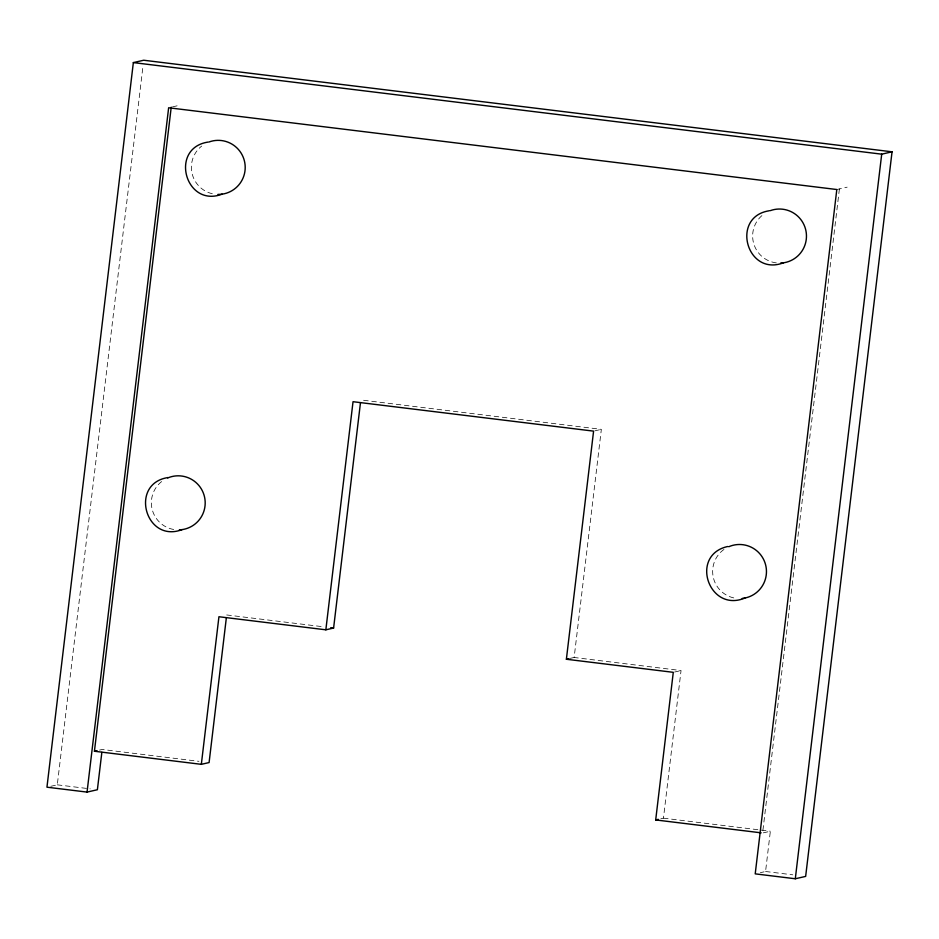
<?xml version="1.0" encoding="UTF-8"?>
<svg xmlns="http://www.w3.org/2000/svg" width="939" height="939" viewBox="0 0 939 939"><rect width="100%" height="100%" fill="white"/><g stroke="black" fill="none" stroke-linecap="round" stroke-linejoin="round"><path stroke-width="0.7" stroke-dasharray="4.7 3.52" d="M50.823 786.307L57.291 784.828L142.998 66.059M570.266 658.356L574.14 657.476L601.347 429.358L360.799 399.932M660.868 818.749L663.45 818.162L681.045 670.552L574.14 657.476M839.407 188.927L762.597 833.01L770.356 831.238L765.555 871.498L760.39 872.671M172.518 106.87L178.985 105.403M836.813 189.525L847.154 187.154M594.88 430.837L601.347 429.358M99.593 750.073L102.187 749.475L198.974 761.329M674.589 672.031L681.045 670.552M226.698 614.963L323.486 626.806M663.45 818.162L770.356 831.238M57.291 784.828L90.226 788.854M765.555 871.498L792.762 874.819M776.342 262.897A27.043 26.914 77.1 0 1 762.914 214.773M733.758 597.908A27.043 26.914 77.1 0 1 726.258 547.989M212.308 193.727A27.043 26.914 77.1 0 1 201.65 146.097M173.692 529.479A27.043 26.914 77.1 0 1 161.649 481.554"/><path stroke-width="1.41" d="M87.045 792.093L168.644 107.762L836.813 189.525L755.214 873.857L795.298 878.763L805.65 876.404L892.05 151.813L143.702 60.237L133.35 62.596L46.95 787.187L87.045 792.093L97.386 789.734L101.846 752.35M226.346 617.85L209.092 762.562L201.333 764.334L94.428 751.247L171.227 107.175M201.333 764.334L218.94 616.735L325.845 629.811L333.603 628.038L360.459 402.831M325.845 629.811L353.041 401.704L593.589 431.13L566.381 659.248L673.286 672.324L655.692 819.935L761.153 832.834M795.298 878.763L881.709 154.172L892.05 151.813M727.666 546.51C689.132 555.125 708.933 613.284 744.956 598.014M207.988 142.094C168.997 148.104 185.394 208.212 222.109 194.15M769.252 210.77C730.26 216.78 746.658 276.888 783.372 262.826M167.987 477.552C128.995 483.562 145.392 543.669 182.107 529.608M94.428 751.247L97.01 750.66M566.381 659.248L568.975 658.662M655.692 819.935L658.274 819.336M133.35 62.596L881.709 154.172M330.716 627.686L333.603 628.038M770.262 210.665A27.043 26.914 77.1 0 1 805.955 230.877A27.043 26.914 77.1 0 1 780.567 263.084M728.758 546.733A27.043 26.914 77.1 0 1 765.59 564.75A27.043 26.914 77.1 0 1 742.174 598.436M167.694 477.963A27.043 26.914 77.1 0 1 204.538 496.966A27.043 26.914 77.1 0 1 179.302 529.866M208.998 141.989A27.043 26.914 77.1 0 1 244.821 162.893A27.043 26.914 77.1 0 1 217.895 194.42"/></g></svg>
